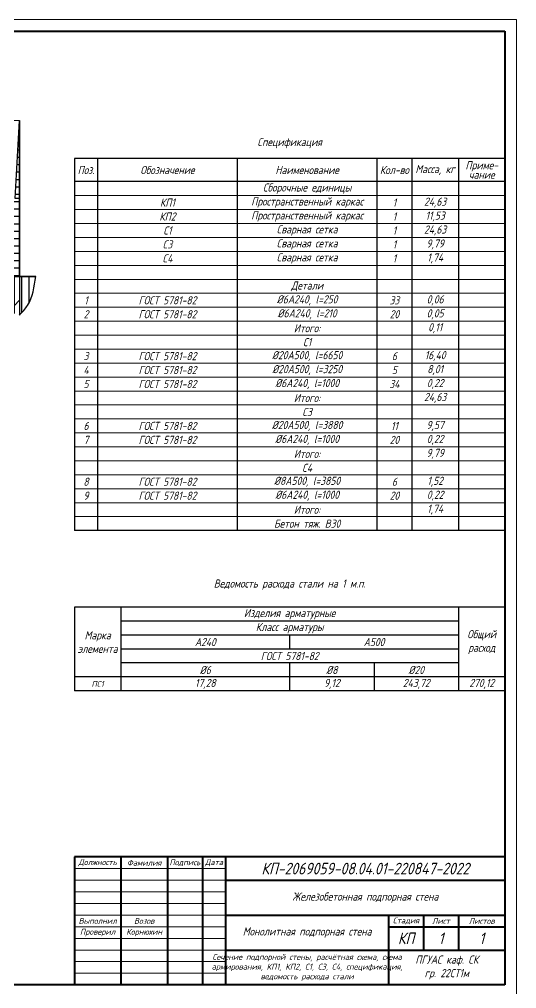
# Model space of a CAD drawing. Header units: millimetres. Extents: x -1004 to 900128, y -352756 to 107728.
# Drawn here: x 39871 to 61232, y 20527 to 62186 of the extents above; entities that cross this region are included whole.
import ezdxf

# ---------------------------------------------------------------- set-up
doc = ezdxf.new("R2010")
doc.units = ezdxf.units.MM
doc.linetypes.add('ACAD_ISO04W100', pattern=[30, 24, -3, 0, -3])
for name, color, linetype, lineweight in [('axles', 152, 'ACAD_ISO04W100', 20), ('basic', 95, 'Continuous', 30), ('frame', 173, 'Continuous', 40), ('text', 13, 'Continuous', 20), ('thick', 42, 'Continuous', 35), ('thin', 153, 'Continuous', 18)]:
    doc.layers.add(name, color=color, linetype=linetype, lineweight=lineweight)
doc.styles.add('Structures', font='isocpeur.ttf', dxfattribs={"width": 0.85, "oblique": 15})
doc.styles.add('structures 2.5', font='isocpeur.ttf', dxfattribs={"width": 0.85, "oblique": 15, "height": 2.5})

msp = doc.modelspace()

# ---------------------------------------------------------------- hatches: boundary and pattern name
at = {"layer": 'basic'}
h = msp.add_hatch(dxfattribs=at)
h.set_pattern_fill('ANSI31', color=256, scale=100, angle=315)
h.set_pattern_definition([(0, (-61938.9, 46102.17), (9e-14, 317.5), [])])
edge = h.paths.add_edge_path()
edge.add_line((39871.116, 54487.62), (39696.116, 54487.62))
edge.add_spline(control_points=[(39696.116, 54487.62), (39458.737, 53850.781), (38976.845, 52557.961), (37968.005, 51615.717), (37456.116, 51137.62)], knot_values=[0, 0, 0, 0, 2009.443412837, 4079.288038007, 4079.288038007, 4079.288038007, 4079.288038007], degree=3, periodic=0)
edge.add_line((37456.116, 51137.62), (39871.116, 51137.62))
edge.add_line((39871.116, 51137.62), (39871.116, 54487.62))
h.paths.add_polyline_path([(39871.116, 57837.62), (39696.116, 54487.62), (39871.116, 54487.62)])
h = msp.add_hatch(dxfattribs=at)
h.set_pattern_fill('ANSI31', color=256, scale=100, angle=45)
h.set_pattern_definition([(90, (-61938.9, 46102.17), (-317.5, 0), [])])
edge = h.paths.add_edge_path()
edge.add_line((37456.116, 51137.62), (36671.116, 51137.62))
edge.add_spline(control_points=[(36671.116, 51137.62), (37224.492, 50763.072), (38227.868, 50083.944), (39362.327, 49661.901), (39871.116, 49472.62)], knot_values=[0, 0, 0, 0, 1995.736182874, 3618.648335892, 3618.648335892, 3618.648335892, 3618.648335892], degree=3, periodic=0)
edge.add_line((39871.116, 49472.62), (39871.116, 51137.62))
edge.add_line((39871.116, 51137.62), (37456.116, 51137.62))
edge = h.paths.add_edge_path()
edge.add_spline(control_points=[(39871.116, 49472.62), (39997.788, 49607.203), (40424.393, 50060.448), (40510.545, 50692.937), (40571.116, 51137.62)], knot_values=[0, 0, 0, 0, 546.372878633, 1840.066187624, 1840.066187624, 1840.066187624, 1840.066187624], degree=3, periodic=0)
edge.add_line((40571.116, 51137.62), (39871.116, 51137.62))
edge.add_line((39871.116, 51137.62), (39871.116, 49472.62))

# ---------------------------------------------------------------- linework, layer by layer
at = {"layer": 'axles', "ltscale": 0.4}
msp.add_line((23514.313, 57837.62), (39871.116, 57837.62), dxfattribs=at)
at = {"layer": 'basic'}
for p, q in [((39696.116, 54487.62), (39871.116, 57837.62)), ((60732.118, 56212.254), (42232.118, 56212.254)), ((42232.118, 56212.254), (42232.118, 40212.254)), ((43232.118, 56212.254), (43232.118, 40212.254)), ((49232.118, 56212.254), (49232.118, 40212.254)), ((55232.118, 56212.254), (55232.118, 40212.254)), ((56732.118, 56212.254), (56732.118, 40212.254)), ((58732.118, 56212.254), (58732.118, 40212.254)), ((60732.118, 55212.254), (42232.118, 55212.254)), ((39871.116, 54487.62), (39696.116, 54487.62)), ((39871.116, 51137.62), (37456.116, 51137.62)), ((39871.116, 51137.62), (39871.116, 49472.62)), ((60732.118, 40212.254), (42232.118, 40212.254)), ((60732.118, 36922.254), (42232.118, 36922.254)), ((42232.118, 36922.254), (42232.118, 33322.254)), ((44232.118, 36922.254), (44232.118, 33322.254)), ((58732.118, 36922.254), (58732.118, 33322.254)), ((58732.118, 36322.254), (44232.118, 36322.254)), ((58732.118, 35722.254), (44232.118, 35722.254)), ((51482.118, 35722.254), (51482.118, 35122.254)), ((58732.118, 35122.254), (44232.118, 35122.254)), ((58732.118, 34522.254), (44232.118, 34522.254)), ((51482.118, 34522.254), (51482.118, 33322.254)), ((55107.118, 34522.254), (55107.118, 33322.254)), ((60732.118, 33922.254), (42232.118, 33922.254)), ((60732.118, 33322.254), (42232.118, 33322.254))]:
    msp.add_line(p, q, dxfattribs=at)
msp.add_spline([(39871.116, 49472.62), (40221.116, 49892.171), (40571.116, 51137.62)], degree=3, dxfattribs=at)
at = {"layer": 'frame'}
for p, q in [((3832.118, 61685.653), (60732.118, 61685.653)), ((60732.118, 61685.653), (60732.118, 20685.653)), ((42232.118, 26185.653), (42232.118, 20685.653)), ((60732.118, 26185.653), (42232.118, 26185.653)), ((44232.118, 26185.653), (44232.118, 20685.653)), ((46232.118, 26185.653), (46232.118, 20685.653)), ((47732.118, 26185.653), (47732.118, 20685.653)), ((48732.118, 26185.653), (48732.118, 20685.653)), ((48732.118, 25185.653), (60732.118, 25185.653)), ((48732.118, 23685.653), (60732.118, 23685.653)), ((55732.118, 23685.653), (55732.118, 20685.653)), ((57232.118, 23685.653), (57232.118, 22185.653)), ((58732.118, 23685.653), (58732.118, 22185.653)), ((55732.118, 23185.653), (60732.118, 23185.653)), ((48732.118, 22185.653), (60732.118, 22185.653)), ((60732.118, 20685.653), (3832.118, 20685.653))]:
    msp.add_line(p, q, dxfattribs=at)
at = {"layer": 'thick'}
for p, q in [((39871.116, 51137.62), (39871.116, 57837.62)), ((36671.116, 51137.62), (40571.116, 51137.62))]:
    msp.add_line(p, q, dxfattribs=at)
at = {"layer": 'thin'}
for p, q in [((1832.118, 62185.653), (61232.118, 62185.653)), ((61232.118, 62185.653), (61232.118, 20185.653)), ((60732.118, 54612.254), (42232.118, 54612.254)), ((60732.118, 54012.254), (42232.118, 54012.254)), ((60732.118, 53412.254), (42232.118, 53412.254)), ((60732.118, 52812.254), (42232.118, 52812.254)), ((60732.118, 52212.254), (42232.118, 52212.254)), ((60732.118, 51612.254), (42232.118, 51612.254)), ((60732.118, 51012.254), (42232.118, 51012.254)), ((60732.118, 50412.254), (42232.118, 50412.254)), ((38836.229, 49022.171), (39871.116, 50112.171)), ((60732.118, 49812.254), (42232.118, 49812.254)), ((60732.118, 49212.254), (42232.118, 49212.254)), ((60732.118, 48612.254), (42232.118, 48612.254)), ((60732.118, 48012.254), (42232.118, 48012.254)), ((60732.118, 47412.254), (42232.118, 47412.254)), ((60732.118, 46812.254), (42232.118, 46812.254)), ((60732.118, 46212.254), (42232.118, 46212.254)), ((60732.118, 45612.254), (42232.118, 45612.254)), ((60732.118, 45012.254), (42232.118, 45012.254)), ((60732.118, 44412.254), (42232.118, 44412.254)), ((60732.118, 43812.254), (42232.118, 43812.254)), ((60732.118, 43212.254), (42232.118, 43212.254)), ((60732.118, 42612.254), (42232.118, 42612.254)), ((60732.118, 42012.254), (42232.118, 42012.254)), ((60732.118, 41412.254), (42232.118, 41412.254)), ((60732.118, 40812.254), (42232.118, 40812.254)), ((48732.118, 25685.653), (42232.118, 25685.653)), ((48732.118, 25185.653), (42232.118, 25185.653)), ((48732.118, 24685.653), (42232.118, 24685.653)), ((48732.118, 24185.653), (42232.118, 24185.653)), ((48732.118, 23685.653), (42232.118, 23685.653)), ((48732.118, 23185.653), (42232.118, 23185.653)), ((48732.118, 22685.653), (42232.118, 22685.653)), ((48732.118, 22185.653), (42232.118, 22185.653)), ((48732.118, 21685.653), (42232.118, 21685.653)), ((48732.118, 21185.653), (42232.118, 21185.653))]:
    msp.add_line(p, q, dxfattribs=at)

# ---------------------------------------------------------------- texts
at = {"layer": 'text', "attachment_point": 5}
for s, insert, char_height, width, style in [('Спецификация', (51482.118, 56867.482), 350, 5622.78125, 'Structures'), ('Поз.', (42732.118, 55712.254), 350, 1000, 'Structures'), ('Обозначение', (46232.118, 55712.254), 350, 6000, 'Structures'), ('Наименование', (52232.118, 55712.254), 350, 6000, 'Structures'), ('Кол-во', (55982.118, 55712.254), 350, 1500, 'Structures'), ('Масса, кг', (57732.118, 55712.254), 350, 2000, 'Structures'), ('\\pxsm0.7;Приме-\\Pчание', (59732.118, 55712.254), 350, 2000, 'Structures'), ('Сборочные единицы', (52232.118, 54912.254), 350, 6000, 'Structures'), ('КП1', (46232.118, 54312.254), 350, 6000, 'Structures'), ('Пространственный каркас', (52232.118, 54312.254), 350, 6000, 'Structures'), ('1', (55982.118, 54312.254), 350, 1500, 'Structures'), ('24,63', (57732.118, 54312.254), 350, 2000, 'Structures'), ('КП2', (46232.118, 53712.254), 350, 6000, 'Structures'), ('Пространственный каркас', (52232.118, 53712.254), 350, 6000, 'Structures'), ('1', (55982.118, 53712.254), 350, 1500, 'Structures'), ('11,53', (57732.118, 53712.254), 350, 2000, 'Structures'), ('Сварная сетка', (52232.118, 53112.254), 350, 6000, 'Structures'), ('24,63', (57732.118, 53112.254), 350, 2000, 'Structures'), ('С1', (46232.118, 53112.254), 350, 6000, 'Structures'), ('1', (55982.118, 53112.254), 350, 1500, 'Structures'), ('С3', (46232.118, 52512.254), 350, 6000, 'Structures'), ('Сварная сетка', (52232.118, 52512.254), 350, 6000, 'Structures'), ('1', (55982.118, 52512.254), 350, 1500, 'Structures'), ('9,79', (57732.118, 52512.254), 350, 2000, 'Structures'), ('С4', (46232.118, 51912.254), 350, 6000, 'Structures'), ('Сварная сетка', (52232.118, 51912.254), 350, 6000, 'Structures'), ('1', (55982.118, 51912.254), 350, 1500, 'Structures'), ('1,74', (57732.118, 51912.254), 350, 2000, 'Structures'), ('Детали', (52232.118, 50712.254), 350, 6000, 'Structures'), ('1', (42732.118, 50112.254), 350, 1000, 'Structures'), ('ГОСТ 5781-82', (46232.118, 50112.254), 350, 6000, 'Structures'), ('%%C6А240, l=250', (52232.118, 50112.254), 350, 6000, 'Structures'), ('33', (55982.118, 50112.254), 350, 1500, 'Structures'), ('0,06', (57732.118, 50112.254), 350, 2000, 'Structures'), ('2', (42732.118, 49512.254), 350, 1000, 'Structures'), ('ГОСТ 5781-82', (46232.118, 49512.254), 350, 6000, 'Structures'), ('%%C6А240, l=210', (52232.118, 49512.254), 350, 6000, 'Structures'), ('20', (55982.118, 49512.254), 350, 1500, 'Structures'), ('0,05', (57732.118, 49512.254), 350, 2000, 'Structures'), ('Итого:', (52232.118, 48912.254), 350, 6000, 'Structures'), ('0,11', (57732.118, 48912.254), 350, 2000, 'Structures'), ('С1', (52232.118, 48312.254), 350, 6000, 'Structures'), ('%%C20А500, l=6650', (52232.118, 47712.254), 350, 6000, 'Structures'), ('16,40', (57732.118, 47712.254), 350, 2000, 'Structures'), ('3', (42732.118, 47712.254), 350, 1000, 'Structures'), ('ГОСТ 5781-82', (46232.118, 47712.254), 350, 6000, 'Structures'), ('6', (55982.118, 47712.254), 350, 1500, 'Structures'), ('4', (42732.118, 47112.254), 350, 1000, 'Structures'), ('ГОСТ 5781-82', (46232.118, 47112.254), 350, 6000, 'Structures'), ('%%C20А500, l=3250', (52232.118, 47112.254), 350, 6000, 'Structures'), ('5', (55982.118, 47112.254), 350, 1500, 'Structures'), ('8,01', (57732.118, 47112.254), 350, 2000, 'Structures'), ('5', (42732.118, 46512.254), 350, 1000, 'Structures'), ('ГОСТ 5781-82', (46232.118, 46512.254), 350, 6000, 'Structures'), ('%%C6А240, l=1000', (52232.118, 46512.254), 350, 6000, 'Structures'), ('34', (55982.118, 46512.254), 350, 1500, 'Structures'), ('0,22', (57732.118, 46512.254), 350, 2000, 'Structures'), ('Итого:', (52232.118, 45912.254), 350, 6000, 'Structures'), ('24,63', (57732.118, 45912.254), 350, 2000, 'Structures'), ('С3', (52232.118, 45312.254), 350, 6000, 'Structures'), ('6', (42732.118, 44712.254), 350, 1000, 'Structures'), ('ГОСТ 5781-82', (46232.118, 44712.254), 350, 6000, 'Structures'), ('%%C20А500, l=3880', (52232.118, 44712.254), 350, 6000, 'Structures'), ('11', (55982.118, 44712.254), 350, 1500, 'Structures'), ('9,57', (57732.118, 44712.254), 350, 2000, 'Structures'), ('7', (42732.118, 44112.254), 350, 1000, 'Structures'), ('ГОСТ 5781-82', (46232.118, 44112.254), 350, 6000, 'Structures'), ('%%C6А240, l=1000', (52232.118, 44112.254), 350, 6000, 'Structures'), ('20', (55982.118, 44112.254), 350, 1500, 'Structures'), ('0,22', (57732.118, 44112.254), 350, 2000, 'Structures'), ('Итого:', (52232.118, 43512.254), 350, 6000, 'Structures'), ('9,79', (57732.118, 43512.254), 350, 2000, 'Structures'), ('С4', (52232.118, 42912.254), 350, 6000, 'Structures'), ('%%C8А500, l=3850', (52232.118, 42312.254), 350, 6000, 'Structures'), ('1,52', (57732.118, 42312.254), 350, 2000, 'Structures'), ('8', (42732.118, 42312.254), 350, 1000, 'Structures'), ('ГОСТ 5781-82', (46232.118, 42312.254), 350, 6000, 'Structures'), ('6', (55982.118, 42312.254), 350, 1500, 'Structures'), ('9', (42732.118, 41712.254), 350, 1000, 'Structures'), ('ГОСТ 5781-82', (46232.118, 41712.254), 350, 6000, 'Structures'), ('%%C6А240, l=1000', (52232.118, 41712.254), 350, 6000, 'Structures'), ('20', (55982.118, 41712.254), 350, 1500, 'Structures'), ('0,22', (57732.118, 41712.254), 350, 2000, 'Structures'), ('Итого:', (52232.118, 41112.254), 350, 6000, 'Structures'), ('1,74', (57732.118, 41112.254), 350, 2000, 'Structures'), ('Бетон тяж. B30', (52232.118, 40512.254), 350, 6000, 'Structures'), ('Ведомость расхода стали на 1 м.п.', (51482.118, 37889.771), 350, 7204.09626, 'Structures'), ('Изделия арматурные', (51482.118, 36622.254), 350, 14500, 'Structures'), ('Класс арматуры', (51482.118, 36022.254), 350, 14500, 'Structures'), ('Марка элемента', (43232.118, 35422.254), 350, 2000, 'Structures'), ('Общий расход', (59732.118, 35422.254), 350, 2000, 'Structures'), ('А240', (47857.118, 35422.254), 350, 7250, 'Structures'), ('А500', (55107.118, 35422.254), 350, 7250, 'Structures'), ('ГОСТ 5781-82', (51482.118, 34822.254), 350, 14500, 'Structures'), ('%%C6', (47857.118, 34222.254), 350, 7250, 'Structures'), ('%%C8', (53294.618, 34222.254), 350, 3625, 'Structures'), ('%%C20', (56919.618, 34222.254), 350, 3625, 'Structures'), ('ПС1', (43232.118, 33622.254), 250, 2000, 'Structures'), ('17,28', (47857.118, 33622.254), 350, 7250, 'Structures'), ('9,12', (53294.618, 33622.254), 350, 3625, 'Structures'), ('243,72', (56919.618, 33622.254), 350, 3625, 'Structures'), ('270,12', (59732.118, 33622.254), 350, 2000, 'Structures'), ('Должность', (43232.118, 25935.653), 250, 1859.40606, 'structures 2.5'), ('Фамилия', (45232.118, 25935.653), 250, 1812.24194, 'structures 2.5'), ('Подпись', (46982.118, 25935.653), 250, 1359.18156, 'structures 2.5'), ('Дата', (48232.118, 25935.653), 250, 882.53911, 'structures 2.5'), ('КП-2069059-08.04.01-220847-2022', (54732.118, 25685.653), 500, 11741.42873, 'structures 2.5'), ('Железобетонная подпорная стена', (54732.118, 24435.653), 350, 12000, 'Structures'), ('Выполнил', (43232.118, 23435.653), 250, 1859.40647, 'structures 2.5'), ('Возов', (45232.118, 23435.653), 250, 2000, 'Structures'), ('Стадия', (56482.118, 23435.653), 250, 1352.9954, 'structures 2.5'), ('Лист', (57982.118, 23435.653), 250, 1306.04815, 'structures 2.5'), ('Листов', (59732.118, 23435.653), 250, 1733.57299, 'structures 2.5'), ('Проверил', (43232.118, 22935.653), 250, 1882.98853, 'structures 2.5'), ('Корнюхин', (45232.118, 22935.653), 250, 2000, 'Structures'), ('Монолитная подпорная стена', (52232.118, 22935.653), 350, 7000, 'Structures'), ('КП', (56482.118, 22685.653), 500, 1329.52177, 'structures 2.5'), ('1', (57982.118, 22685.653), 500, 1376.46862, 'structures 2.5'), ('1', (59732.118, 22685.653), 500, 1780.52024, 'structures 2.5'), ('Сечение подпорной стены, расчётная схема, схема армирования, КП1, КП2, С1, С3, С4, спецификация, ведомость расхода стали', (52232.118, 21435.653), 250, 6914.26293, 'structures 2.5'), ('ПГУАС каф. СК \\Pгр. 22СТ1м', (58232.118, 21435.653), 350, 4533.45828, 'structures 2.5')]:
    msp.add_mtext(s, dxfattribs=dict(at, insert=insert, char_height=char_height, width=width, style=style))

doc.saveas('drawing.dxf')
